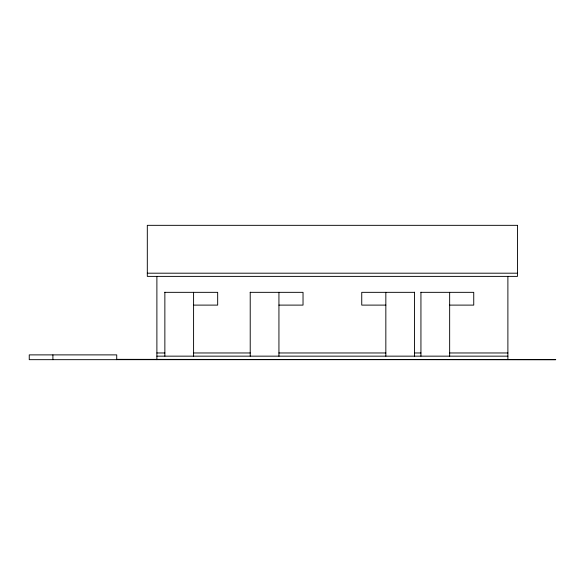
<?xml version="1.0" encoding="UTF-8"?>
<svg xmlns="http://www.w3.org/2000/svg" width="585" height="585" viewBox="0 0 585 585"><rect width="100%" height="100%" fill="white"/><g stroke="black" fill="none" stroke-linecap="round" stroke-linejoin="round"><path stroke-width="0.88" d="M147.31 273.195L517.462 273.195M164.86 292.339L217.671 292.339L217.671 305.107L193.584 305.107M250.219 292.339L303.03 292.339L303.03 305.107L278.935 305.107M414.553 292.339L361.742 292.339L361.742 305.107L385.837 305.107M420.937 292.339L473.74 292.339L473.74 305.107L449.653 305.107M156.89 352.967L164.86 352.967M193.584 352.967L250.219 352.967M278.935 352.967L385.837 352.967M414.553 352.967L420.937 352.967M449.653 352.967L507.89 352.967M156.89 356.155L507.89 356.155M116.773 359.351L555.75 359.665L29.25 359.665L29.25 354.883L116.729 354.883L116.729 359.665M507.89 276.383L507.89 359.351M449.653 292.339L449.653 356.155M420.937 292.193L420.937 356.155M414.553 292.193L414.553 356.155M385.837 292.339L385.837 356.155M278.935 292.339L278.935 356.155M250.219 292.193L250.219 356.155M193.584 292.339L193.584 356.155M164.86 292.193L164.86 356.155M156.89 276.383L156.89 359.665M52.906 354.883L52.906 359.665M517.462 225.335L147.31 225.335L147.31 276.383L517.462 276.383L517.462 225.335"/></g></svg>
